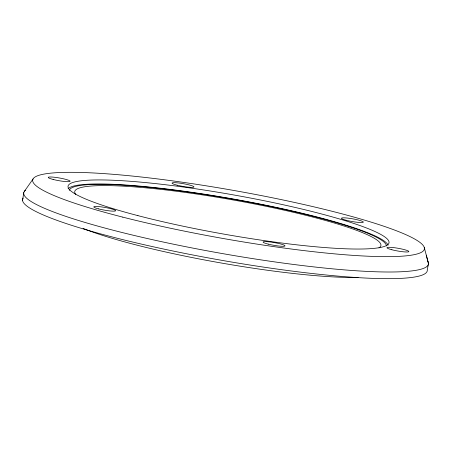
<?xml version="1.0" encoding="UTF-8"?>
<svg xmlns="http://www.w3.org/2000/svg" width="451" height="451" viewBox="0 0 451 451"><rect width="100%" height="100%" fill="white"/><g stroke="black" fill="none" stroke-linecap="round" stroke-linejoin="round"><path stroke-width="0.68" d="M22.55 200.441L23.785 192.543M428.382 264.331L427.272 269.76A205.464 25.397 10 0 1 218.831 259.815A205.464 25.397 10 0 1 23.131 198.074M33.086 178.957L24.337 191.41M424.295 247.622L427.988 261.727M426.325 255.176L428.45 263.694M69.313 190.367A161.007 19.9 10 0 1 230.044 198.682A161.007 19.9 10 0 1 386.434 245.964M358.128 277.388A162.309 20.064 10 0 1 83.097 228.409M75.74 194.415A155.443 19.213 10 0 1 231.262 199.646A155.443 19.213 10 0 1 378.97 247.903M427.514 260.915A205.442 25.391 10 0 1 222.309 253.558A205.442 25.391 10 0 1 25.527 190.192M68.118 188.766A162.941 20.137 10 0 1 231.391 198.677A162.941 20.137 10 0 1 388.102 245.203M391.868 249.758A11.128 1.376 10 0 0 408.848 251.624A11.128 1.376 10 0 0 393.001 247.543A11.128 1.376 10 0 0 391.868 249.758M346.131 220.24A11.128 1.376 10 0 0 363.309 222.191A11.128 1.376 10 0 0 347.715 218.104A11.128 1.376 10 0 0 346.131 220.24M177.204 185.198A11.128 1.376 10 0 0 193.975 186.973A11.128 1.376 10 0 0 177.886 182.897A11.128 1.376 10 0 0 177.204 185.198M53.145 179.453A11.128 1.376 10 0 0 70.125 181.319A11.128 1.376 10 0 0 54.278 177.237A11.128 1.376 10 0 0 53.145 179.453M98.453 208.858A11.128 1.376 10 0 0 115.625 210.809A11.128 1.376 10 0 0 100.037 206.727A11.128 1.376 10 0 0 98.453 208.858M268.249 244.126A11.128 1.376 10 0 0 285.021 245.902A11.128 1.376 10 0 0 268.931 241.826A11.128 1.376 10 0 0 268.249 244.126M122.802 217.14A198.84 24.574 10 0 0 424.194 249.606A198.84 24.574 10 0 0 138.637 176.719A198.84 24.574 10 0 0 122.802 217.14M137.905 215.629A162.941 20.137 10 0 0 388.582 243.822A162.941 20.137 10 0 0 159.152 184.008A162.941 20.137 10 0 0 137.905 215.629"/></g></svg>
